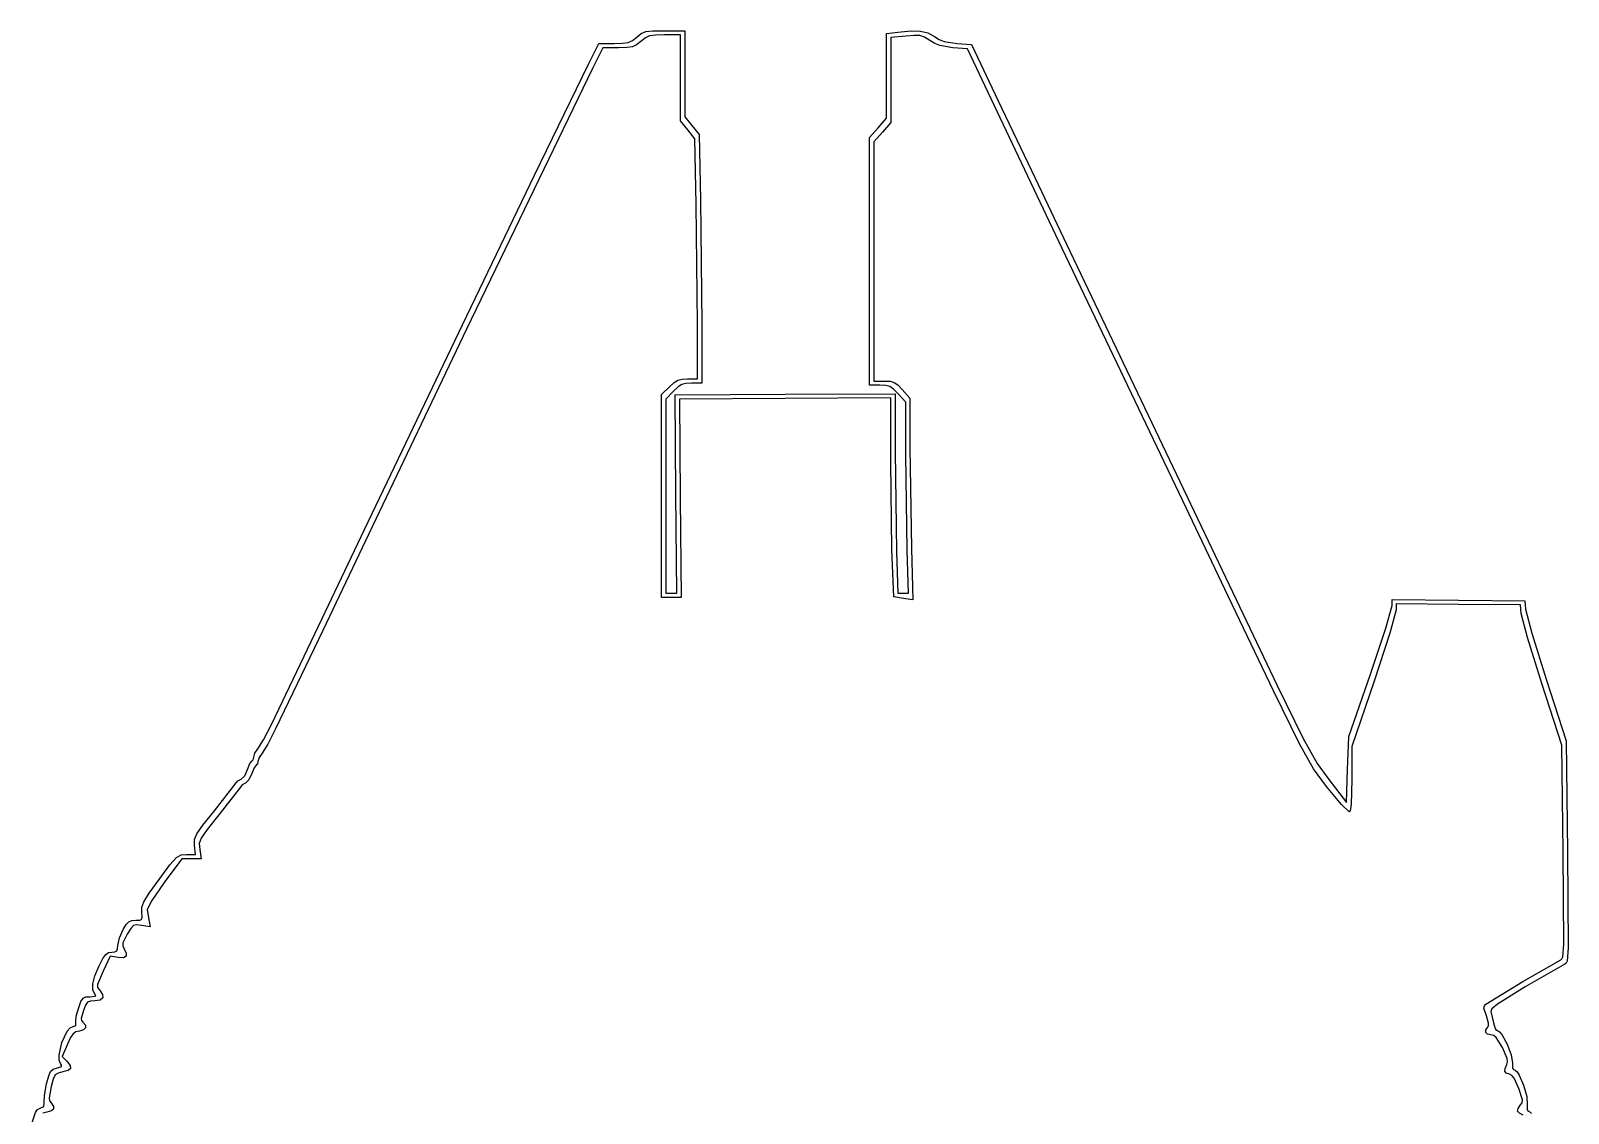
# Model space of a CAD drawing. Extents: x 0 to 276, y 2 to 385.
# Drawn here: x 3.8 to 276.2, y 193.4 to 385.3 of the extents above; entities that cross this region are included whole.
import ezdxf

# ---------------------------------------------------------------- set-up
doc = ezdxf.new("R2010")
doc.units = 0

msp = doc.modelspace()

# ---------------------------------------------------------------- linework, layer by layer
at = {"layer": 'Image'}
for p, q in [((110.365732, 383.58714), (111.13793, 384.19889)), ((111.13793, 384.19889), (111.936551, 384.833836)), ((111.936551, 384.833836), (112.747854, 385.170941)), ((113.419089, 384.401685), (112.668156, 384.06252)), ((112.747854, 385.170941), (113.98043, 385.304243)), ((114.44389, 384.545285), (113.419089, 384.401685)), ((113.98043, 385.304243), (116.04287, 385.32778)), ((116.043, 384.575), (114.44389, 384.545285)), ((116.04287, 385.32778), (119.662, 385.328)), ((118.909557, 384.57494), (116.043, 384.575)), ((118.913198, 376.95495), (118.909557, 384.57494)), ((119.662, 385.328), (119.665754, 377.70801)), ((155.41, 384.847), (157.38555, 385.084292)), ((155.41, 377.337), (155.41, 384.847)), ((156.1633, 384.122088), (156.163, 376.598)), ((158.81287, 384.388174), (156.1633, 384.122088)), ((157.38555, 385.084292), (159.751064, 385.303619)), ((160.320944, 384.511005), (158.81287, 384.388174)), ((159.751064, 385.303619), (161.43833, 385.267321)), ((161.30758, 384.45977), (160.320944, 384.511005)), ((162.105194, 384.171155), (161.30758, 384.45977)), ((161.43833, 385.267321), (162.723664, 384.941764)), ((163.0462, 383.58184), (162.105194, 384.171155)), ((162.723664, 384.941764), (163.88338, 384.293311)), ((163.88338, 384.293311), (164.726634, 383.785911)), ((102.573057, 379.401281), (104.403777, 383.070171)), ((105.156, 382.317), (103.32528, 378.64811)), ((104.403777, 383.070171), (107.128, 383.07)), ((107.88072, 382.31722), (105.156, 382.317)), ((107.128, 383.07), (108.639869, 383.101269)), ((109.392585, 382.34849), (107.88072, 382.31722)), ((108.639869, 383.101269), (109.626079, 383.247458)), ((110.378795, 382.49468), (109.392585, 382.34849)), ((109.626079, 383.247458), (110.365732, 383.58714)), ((111.11845, 382.834363), (110.378795, 382.49468)), ((111.89065, 383.44611), (111.11845, 382.834363)), ((112.668156, 384.06252), (111.89065, 383.44611)), ((163.932003, 383.054213), (163.0462, 383.58184)), ((164.83049, 382.693777), (163.932003, 383.054213)), ((164.726634, 383.785911), (165.602052, 383.436944)), ((167.17326, 382.31913), (164.83049, 382.693777)), ((165.602052, 383.436944), (167.92515, 383.070351)), ((169.71657, 382.12884), (167.17326, 382.31913)), ((167.92515, 383.070351), (170.469, 382.882)), ((174.456, 372.157), (169.71657, 382.12884)), ((170.469, 382.882), (175.208, 372.91)), ((93.037847, 359.739781), (102.573057, 379.401281)), ((103.32528, 378.64811), (93.79007, 358.98661)), ((118.916838, 369.33496), (118.913198, 376.95495)), ((119.665754, 377.70801), (119.669507, 370.08802)), ((155.41036, 369.82696), (155.41, 377.337)), ((156.163, 376.598), (156.163, 369.074)), ((180.984, 358.423), (174.456, 372.157)), ((175.208, 372.91), (181.7363, 359.1752)), ((120.168888, 367.76014), (118.916838, 369.33496)), ((119.669507, 370.08802), (120.921647, 368.5132)), ((120.921647, 368.5132), (122.173777, 366.93838)), ((152.4, 366.407), (153.90518, 368.11698)), ((153.90518, 368.11698), (155.41036, 369.82696)), ((156.163, 369.074), (154.65782, 367.36402)), ((121.421028, 366.18532), (120.168888, 367.76014)), ((121.669759, 354.58982), (121.421028, 366.18532)), ((122.173777, 366.93838), (122.422511, 355.34288)), ((152.4, 344.447), (152.4, 366.407)), ((153.15263, 365.65404), (153.152, 344.447)), ((154.65782, 367.36402), (153.15263, 365.65404)), ((80.245047, 333.210881), (93.037847, 359.739781)), ((93.79007, 358.98661), (80.99727, 332.45771)), ((186.544, 346.757), (180.984, 358.423)), ((181.7363, 359.1752), (187.29669, 347.51)), ((121.919153, 333.30462), (121.669759, 354.58982)), ((122.422511, 355.34288), (122.671905, 333.30508)), ((207.90474, 301.97879), (186.544, 346.757)), ((187.29669, 347.51), (208.65729, 302.7308)), ((152.4, 322.486), (152.4, 344.447)), ((153.152, 344.447), (153.152, 323.239)), ((62.927447, 296.898281), (80.245047, 333.210881)), ((80.99727, 332.45771), (63.67967, 296.14511)), ((121.92, 323.615), (121.919153, 333.30462)), ((122.671905, 333.30508), (122.67247, 322.86288)), ((115.523, 320.828), (116.94998, 322.22141)), ((116.94998, 322.22141), (117.755579, 322.948593)), ((118.463124, 322.19047), (117.66848, 321.43602)), ((117.755579, 322.948593), (118.437254, 323.370968)), ((118.437254, 323.370968), (119.174922, 323.566913)), ((119.131439, 322.62194), (118.463124, 322.19047)), ((119.867904, 322.817196), (119.131439, 322.62194)), ((119.174922, 323.566913), (120.1485, 323.61481)), ((120.867, 322.863), (119.867904, 322.817196)), ((120.1485, 323.61481), (121.92, 323.615)), ((122.67247, 322.86288), (120.867, 322.863)), ((154.23777, 322.48598), (152.4, 322.486)), ((153.152, 323.239), (154.99, 323.239)), ((155.26712, 322.442733), (154.23777, 322.48598)), ((154.99, 323.239), (156.019344, 323.195754)), ((155.999221, 322.245132), (155.26712, 322.442733)), ((156.650227, 321.791388), (155.999221, 322.245132)), ((156.019344, 323.195754), (156.751444, 322.998155)), ((157.43629, 320.97971), (156.650227, 321.791388)), ((156.751444, 322.998155), (157.402451, 322.544411)), ((157.402451, 322.544411), (158.18852, 321.73273)), ((158.18852, 321.73273), (159.54934, 320.22646)), ((115.523, 302.843), (115.523, 320.828)), ((117.66848, 321.43602), (116.27507, 320.00904)), ((116.27507, 320.00904), (116.276, 302.809)), ((117.968941, 320.7926), (137.442241, 320.890062)), ((118.095972, 303.2008), (117.968941, 320.7926)), ((137.442617, 320.138548), (118.721917, 320.040962)), ((118.721917, 320.040962), (118.857903, 302.449162)), ((137.442241, 320.890062), (156.915541, 320.987522)), ((156.163317, 320.236135), (137.442617, 320.138548)), ((156.175565, 308.849635), (156.163317, 320.236135)), ((156.915541, 320.987522), (156.916, 310.697)), ((158.79711, 319.47344), (157.43629, 320.97971)), ((158.798239, 310.1612), (158.79711, 319.47344)), ((159.54934, 320.22646), (159.55, 311.446)), ((156.916, 310.697), (157.163774, 293.0077)), ((159.55, 311.446), (159.798719, 293.5589)), ((156.35563, 293.383539), (156.175565, 308.849635)), ((159.046112, 293.229), (158.798239, 310.1612)), ((115.523, 284.857), (115.523, 302.843)), ((116.276, 302.809), (116.276, 285.609)), ((118.223, 285.609), (118.095972, 303.2008)), ((118.857903, 302.449162), (118.993892, 284.857362)), ((208.65729, 302.7308), (216.09, 287.1145)), ((215.33745, 286.36249), (207.90474, 301.97879)), ((54.741167, 279.776781), (62.927447, 296.898281)), ((63.67967, 296.14511), (55.4934, 279.02361)), ((156.672414, 285.003735), (156.35563, 293.383539)), ((157.163774, 293.0077), (157.411551, 285.60941)), ((159.293, 285.609), (159.046112, 293.229)), ((159.798719, 293.5589), (160.047444, 284.45273)), ((223.940802, 268.313759), (215.33745, 286.36249)), ((216.09, 287.1145), (224.598358, 269.268425)), ((117.258, 284.857), (115.523, 284.857)), ((116.276, 285.609), (117.249, 285.609)), ((117.249, 285.609), (118.223, 285.609)), ((118.993892, 284.857362), (117.258, 284.857)), ((158.387604, 284.707379), (156.672414, 285.003735)), ((157.411551, 285.60941), (158.352, 285.609)), ((158.352, 285.609), (159.293, 285.609)), ((160.047444, 284.45273), (158.387604, 284.707379)), ((243.840866, 279.414783), (244.968572, 283.42211)), ((244.968572, 283.42211), (244.969, 284.491)), ((244.969, 284.491), (256.7283, 284.391568)), ((245.721207, 283.739241), (245.721, 282.676)), ((256.727907, 283.639481), (245.721207, 283.739241)), ((267.734607, 283.539724), (256.727907, 283.639481)), ((256.7283, 284.391568), (268.4875, 284.292132)), ((267.849827, 282.034544), (267.734607, 283.539724)), ((268.4875, 284.292132), (268.602717, 282.786942)), ((245.721, 282.676), (244.560361, 278.524902)), ((268.96972, 277.765902), (267.849827, 282.034544)), ((268.602717, 282.786942), (269.723333, 278.51833)), ((46.401787, 262.335381), (54.741167, 279.776781)), ((55.4934, 279.02361), (47.15402, 261.58221)), ((241.129572, 271.28121), (243.840866, 279.414783)), ((244.560361, 278.524902), (241.76989, 270.0374)), ((269.723333, 278.51833), (272.255787, 270.369142)), ((271.500437, 269.616744), (268.96972, 277.765902)), ((237.290572, 260.20931), (241.129572, 271.28121)), ((241.76989, 270.0374), (237.81878, 258.4619)), ((272.255787, 270.369142), (275.793637, 259.456542)), ((228.559577, 258.901466), (223.940802, 268.313759)), ((224.598358, 269.268425), (229.204738, 259.86225)), ((275.035827, 258.704144), (271.500437, 269.616744)), ((45.011806, 259.619626), (46.401787, 262.335381)), ((47.15402, 261.58221), (45.764037, 258.866448)), ((44.006087, 258.031101), (45.011806, 259.619626)), ((45.764037, 258.866448), (44.75832, 257.27792)), ((231.078214, 254.470735), (228.559577, 258.901466)), ((229.204738, 259.86225), (231.672698, 255.4516)), ((237.084389, 254.3836), (237.290572, 260.20931)), ((275.793637, 259.456542), (276.056761, 239.805942)), ((42.95728, 255.882034), (43.180972, 256.082266)), ((43.180972, 256.082266), (43.274012, 256.563671)), ((43.274012, 256.563671), (43.489059, 257.275903)), ((43.489059, 257.275903), (44.006087, 258.031101)), ((44.241293, 256.522725), (44.026245, 255.8105)), ((44.75832, 257.27792), (44.241293, 256.522725)), ((237.81878, 258.4619), (237.819, 252.657)), ((275.300111, 239.805644), (275.035827, 258.704144)), ((41.677185, 253.272666), (42.19639, 254.399574)), ((42.19639, 254.399574), (42.603117, 255.446561)), ((42.948623, 253.6464), (42.429418, 252.519495)), ((42.603117, 255.446561), (42.95728, 255.882034)), ((43.355348, 254.693388), (42.948623, 253.6464)), ((43.709513, 255.12886), (43.355348, 254.693388)), ((43.933204, 255.329092), (43.709513, 255.12886)), ((44.026245, 255.8105), (43.933204, 255.329092)), ((233.38115, 251.36669), (231.078214, 254.470735)), ((231.672698, 255.4516), (233.7658, 252.5921)), ((236.8782, 248.55789), (237.084389, 254.3836)), ((36.326151, 247.06189), (40.156091, 252.01067)), ((40.908324, 251.257496), (37.095134, 246.329346)), ((40.156091, 252.01067), (40.489577, 252.398906)), ((40.489577, 252.398906), (41.0427, 252.691914)), ((41.24181, 251.645732), (40.908324, 251.257496)), ((41.0427, 252.691914), (41.677185, 253.272666)), ((41.794933, 251.93874), (41.24181, 251.645732)), ((42.429418, 252.519495), (41.794933, 251.93874)), ((235.981798, 248.177752), (233.38115, 251.36669)), ((233.7658, 252.5921), (236.8782, 248.55789)), ((237.819, 252.657), (237.717197, 248.090566)), ((237.34205, 246.85138), (235.981798, 248.177752)), ((237.717197, 248.090566), (237.57033, 247.134649)), ((34.276213, 244.503188), (36.326151, 247.06189)), ((37.095134, 246.329346), (35.002647, 243.724357)), ((237.57033, 247.134649), (237.34205, 246.85138)), ((32.806595, 241.953023), (33.200465, 242.969313)), ((33.200465, 242.969313), (34.276213, 244.503188)), ((35.002647, 243.724357), (33.949704, 242.214835)), ((32.802291, 240.94708), (32.806595, 241.953023)), ((32.9313, 239.325), (32.802291, 240.94708)), ((33.949704, 242.214835), (33.622034, 241.233865)), ((33.622034, 241.233865), (33.705364, 240.214536)), ((33.705364, 240.214536), (33.951701, 238.571826)), ((275.43145, 223.434322), (275.300111, 239.805644)), ((276.056761, 239.805942), (276.187288, 222.77683)), ((26.53109, 234.903838), (28.436195, 237.459787)), ((30.5437, 238.572), (27.42598, 234.33867)), ((28.436195, 237.459787), (29.574106, 238.772438)), ((29.574106, 238.772438), (30.397162, 239.256159)), ((30.397162, 239.256159), (31.3577, 239.325318)), ((32.2478, 238.572), (30.5437, 238.572)), ((31.3577, 239.325318), (32.9313, 239.325)), ((33.951701, 238.571826), (32.2478, 238.572)), ((24.767874, 232.462372), (26.53109, 234.903838)), ((27.42598, 234.33867), (25.241756, 231.183076)), ((23.812574, 230.951268), (24.767874, 232.462372)), ((23.447892, 229.958301), (23.812574, 230.951268)), ((23.45653, 229.071248), (23.447892, 229.958301)), ((23.53547, 228.265939), (23.45653, 229.071248)), ((25.241756, 231.183076), (24.36839, 229.5409)), ((24.36839, 229.5409), (24.67641, 227.74195)), ((20.14766, 226.027818), (20.690055, 226.878682)), ((20.690055, 226.878682), (21.158464, 227.37359)), ((21.485486, 226.222828), (20.862391, 225.209918)), ((21.158464, 227.37359), (21.676964, 227.603693)), ((21.966707, 226.725362), (21.485486, 226.222828)), ((21.676964, 227.603693), (22.36963, 227.660138)), ((22.533917, 226.854891), (21.966707, 226.725362)), ((22.36963, 227.660138), (23.088528, 227.685683)), ((23.414981, 226.748788), (22.533917, 226.854891)), ((23.088528, 227.685683), (23.444972, 227.845851)), ((24.924301, 226.50744), (23.414981, 226.748788)), ((23.444972, 227.845851), (23.53547, 228.265939)), ((24.67641, 227.74195), (24.924301, 226.50744)), ((19.191058, 223.205598), (19.47206, 224.525462)), ((19.47206, 224.525462), (20.14766, 226.027818)), ((20.103483, 223.636563), (20.079616, 223.153055)), ((20.862391, 225.209918), (20.103483, 223.636563)), ((275.24848, 221.165713), (275.43145, 223.434322)), ((15.885158, 219.562648), (16.555027, 220.850104)), ((16.555027, 220.850104), (17.066972, 221.592877)), ((17.849859, 221.300835), (16.571289, 218.657885)), ((17.066972, 221.592877), (17.552454, 221.933798)), ((17.552454, 221.933798), (18.142938, 222.015698)), ((19.273049, 221.060388), (17.849859, 221.300835)), ((18.142938, 222.015698), (18.69722, 222.053841)), ((18.69722, 222.053841), (19.01412, 222.216571)), ((19.01412, 222.216571), (19.15746, 222.576339)), ((19.15746, 222.576339), (19.191058, 223.205598)), ((20.205818, 221.012395), (19.273049, 221.060388)), ((20.079616, 223.153055), (20.257674, 222.727438)), ((20.677271, 221.268188), (20.205818, 221.012395)), ((20.257674, 222.727438), (20.692769, 221.836843)), ((20.692769, 221.836843), (20.677271, 221.268188)), ((274.848014, 220.649744), (275.077859, 220.791401)), ((275.077859, 220.791401), (275.24848, 221.165713)), ((276.187288, 222.77683), (276.003768, 220.424738)), ((15.125505, 217.805599), (15.885158, 219.562648)), ((16.571289, 218.657885), (15.572308, 216.299475)), ((268.110887, 216.815649), (274.848014, 220.649744)), ((275.602206, 219.895042), (268.566556, 215.867272)), ((275.832688, 220.039242), (275.602206, 219.895042)), ((276.003768, 220.424738), (275.832688, 220.039242)), ((14.745854, 216.386432), (15.125505, 217.805599)), ((14.746331, 215.305971), (14.745854, 216.386432)), ((15.12706, 214.565038), (14.746331, 215.305971)), ((15.572308, 216.299475), (15.604769, 215.76594)), ((15.604769, 215.76594), (15.924849, 215.316445)), ((15.924849, 215.316445), (16.493785, 214.494469)), ((261.567514, 212.767524), (268.110887, 216.815649)), ((268.566556, 215.867272), (263.633465, 212.770185)), ((12.262595, 212.222183), (12.67047, 213.269235)), ((12.67047, 213.269235), (13.036325, 213.835865)), ((13.036325, 213.835865), (13.51483, 214.06848)), ((13.466605, 212.614709), (13.090175, 211.690635)), ((13.827234, 213.11492), (13.466605, 212.614709)), ((13.51483, 214.06848), (14.260655, 214.113483)), ((14.33003, 213.320371), (13.827234, 213.11492)), ((14.260655, 214.113483), (15.209964, 214.207557)), ((15.132965, 213.360165), (14.33003, 213.320371)), ((15.284001, 214.346317), (15.12706, 214.565038)), ((16.088696, 213.493731), (15.132965, 213.360165)), ((15.209964, 214.207557), (15.284001, 214.346317)), ((16.545352, 213.879365), (16.088696, 213.493731)), ((16.493785, 214.494469), (16.545352, 213.879365)), ((261.321437, 212.462528), (261.567514, 212.767524)), ((263.633465, 212.770185), (262.676094, 211.972865)), ((11.776735, 209.588113), (11.839332, 210.668266)), ((11.839332, 210.668266), (12.262595, 212.222183)), ((13.090175, 211.690635), (12.675034, 210.23653)), ((12.675034, 210.23653), (12.750631, 209.865306)), ((12.750631, 209.865306), (13.009008, 209.574935)), ((261.254389, 212.087673), (261.321437, 212.462528)), ((261.680919, 210.698914), (261.254389, 212.087673)), ((262.071614, 209.393282), (261.680919, 210.698914)), ((262.676094, 211.972865), (262.488826, 211.507042)), ((262.488826, 211.507042), (262.929685, 209.503192)), ((9.296158, 205.980998), (10.225981, 207.976902)), ((10.225981, 207.976902), (10.75364, 208.609184)), ((10.75364, 208.609184), (11.271221, 208.845336)), ((11.256088, 207.551123), (10.816061, 206.867428)), ((11.735343, 207.888684), (11.256088, 207.551123)), ((11.271221, 208.845336), (11.768992, 209.013153)), ((12.381362, 208.021795), (11.735343, 207.888684)), ((11.768992, 209.013153), (11.776735, 209.588113)), ((13.128365, 208.213425), (12.381362, 208.021795)), ((13.009008, 209.574935), (13.461517, 209.037825)), ((13.49486, 208.568045), (13.128365, 208.213425)), ((13.461517, 209.037825), (13.49486, 208.568045)), ((261.568323, 207.766473), (261.576847, 208.206249)), ((261.871208, 207.456843), (261.568323, 207.766473)), ((261.576847, 208.206249), (261.921293, 208.713764)), ((262.460989, 207.339764), (261.871208, 207.456843)), ((261.921293, 208.713764), (262.06298, 208.984352)), ((262.06298, 208.984352), (262.071614, 209.393282)), ((262.977273, 207.246706), (262.460989, 207.339764)), ((262.929685, 209.503192), (263.216034, 208.483757)), ((263.436469, 206.902833), (262.977273, 207.246706)), ((263.216034, 208.483757), (263.418073, 208.194863)), ((263.418073, 208.194863), (263.639784, 208.092082)), ((263.639784, 208.092082), (263.994791, 207.898949)), ((263.994791, 207.898949), (264.426691, 207.378555)), ((264.426691, 207.378555), (265.356098, 205.710008)), ((8.793202, 203.771724), (9.296158, 205.980998)), ((10.287722, 205.695915), (9.359332, 203.487955)), ((10.816061, 206.867428), (10.287722, 205.695915)), ((264.539839, 205.074464), (263.436469, 206.902833)), ((265.366041, 203.12979), (264.539839, 205.074464)), ((265.356098, 205.710008), (266.097855, 203.794496)), ((8.35519, 201.46646), (9.204893, 201.757226)), ((8.799126, 202.872728), (8.793202, 203.771724)), ((9.028561, 202.263176), (8.799126, 202.872728)), ((9.227938, 201.963138), (9.028561, 202.263176)), ((9.204893, 201.757226), (9.227938, 201.963138)), ((9.359332, 203.487955), (10.135937, 202.661296)), ((10.135937, 202.661296), (10.734169, 201.900132)), ((10.734169, 201.900132), (10.832793, 201.368395)), ((264.993687, 201.395028), (265.297851, 202.088834)), ((265.297851, 202.088834), (265.431672, 202.543899)), ((265.431672, 202.543899), (265.366041, 203.12979)), ((266.097855, 203.794496), (266.321814, 202.340072)), ((266.321814, 202.340072), (266.334381, 201.437547)), ((6.57349, 198.63779), (6.951573, 200.064108)), ((6.951573, 200.064108), (7.288375, 200.874178)), ((7.288375, 200.874178), (7.713159, 201.273221)), ((7.757145, 199.517936), (7.397564, 198.195226)), ((7.713159, 201.273221), (8.35519, 201.46646)), ((8.099179, 200.236981), (7.757145, 199.517936)), ((8.602771, 200.576582), (8.099179, 200.236981)), ((9.447024, 200.760956), (8.602771, 200.576582)), ((10.410761, 201.008023), (9.447024, 200.760956)), ((10.832793, 201.368395), (10.410761, 201.008023)), ((264.961296, 200.909211), (264.993687, 201.395028)), ((265.213873, 200.582713), (264.961296, 200.909211)), ((265.764609, 200.366864), (265.213873, 200.582713)), ((266.208033, 200.146722), (265.764609, 200.366864)), ((266.61406, 199.688852), (266.208033, 200.146722)), ((266.334381, 201.437547), (266.49536, 201.19291)), ((266.49536, 201.19291), (266.769221, 201.058012)), ((267.456459, 197.847694), (266.61406, 199.688852)), ((266.769221, 201.058012), (267.113185, 200.788658)), ((267.113185, 200.788658), (267.497329, 200.202888)), ((267.497329, 200.202888), (268.263115, 198.431674)), ((6.131873, 195.29049), (6.18096, 196.582119)), ((6.18096, 196.582119), (6.57349, 198.63779)), ((7.397564, 198.195226), (7.008355, 196.173401)), ((7.008355, 196.173401), (7.091934, 195.668766)), ((268.063774, 195.821176), (267.456459, 197.847694)), ((268.263115, 198.431674), (268.820501, 196.443522)), ((268.820501, 196.443522), (268.923411, 194.937582)), ((3.769739, 191.10037), (4.592207, 193.578939)), ((4.592207, 193.578939), (4.979424, 194.093965)), ((4.979424, 194.093965), (5.453849, 194.32371)), ((5.453849, 194.32371), (6.089649, 194.660426)), ((6.623711, 193.636696), (5.885612, 193.440033)), ((6.089649, 194.660426), (6.131873, 195.29049)), ((7.442489, 193.870529), (6.623711, 193.636696)), ((7.091934, 195.668766), (7.357898, 195.275676)), ((7.357898, 195.275676), (7.796281, 194.660325)), ((7.828912, 194.201841), (7.442489, 193.870529)), ((7.796281, 194.660325), (7.828912, 194.201841)), ((267.223588, 193.837427), (267.296437, 194.315177)), ((267.523445, 193.453258), (267.223588, 193.837427)), ((267.296437, 194.315177), (267.733076, 194.920364)), ((268.204926, 193.128814), (267.523445, 193.453258)), ((267.733076, 194.920364), (268.006923, 195.322703)), ((268.006923, 195.322703), (268.063774, 195.821176)), ((268.923411, 194.937582), (268.89595, 194.066667)), ((268.89595, 194.066667), (269.058093, 193.836544)), ((269.058093, 193.836544), (269.351446, 193.703042)), ((269.351446, 193.703042), (269.695574, 193.426905))]:
    msp.add_line(p, q, dxfattribs=at)

doc.saveas('drawing.dxf')
